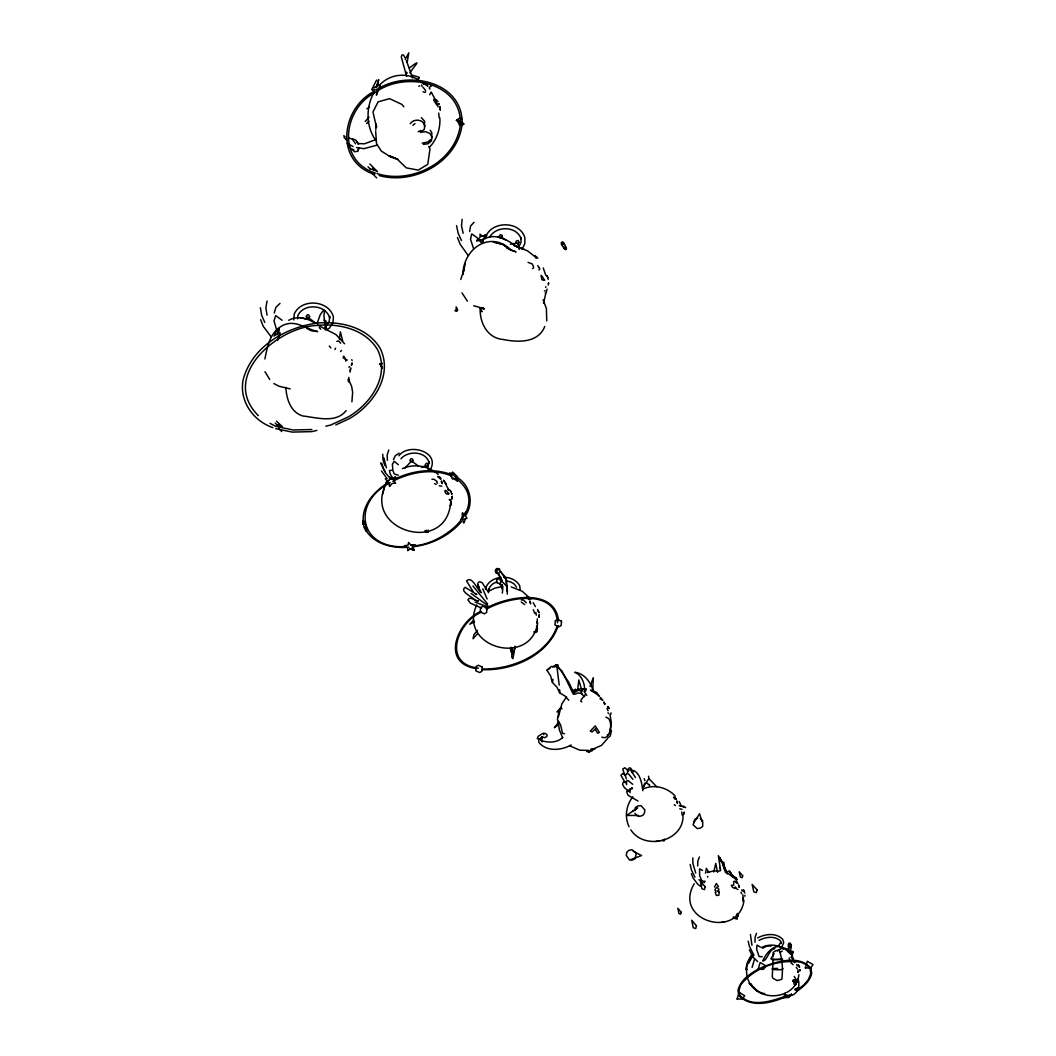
<?xml version="1.0" encoding="UTF-8"?>
<svg xmlns="http://www.w3.org/2000/svg" width="1056" height="1056" viewBox="0 0 1056 1056"><rect width="100%" height="100%" fill="white"/><g stroke="black" fill="none" stroke-linecap="round" stroke-linejoin="round"><path stroke-width="1.5" d="M682.955 814.374C684.961 841.249 644.582 851.255 630.841 829.858M755.066 942.176L755.08 937.385L756.466 933.332M773.058 960.194L772.279 976.457L772.939 978.318L777.348 980.575L781.849 979.255C782.879 969.976 782.654 959.099 779.209 950.268L776.081 950.545L773.203 952.367L773.005 956.63M507.355 594.158L506.867 586.186L501.204 580.84M546.744 320.905L546.401 308.484L543.088 299.891M537.016 621.984L537.068 623.278L537.332 618.842M697.686 865.933L697.818 861.062L699.428 856.984M486.367 235.013L481.589 236.386L486.367 235.013L482.315 236.161L479.965 234.142L480.176 237.191L476.533 240.596M476.89 241.085L481.655 239.712L480.929 239.936L483.278 241.969L483.067 238.907L486.71 235.501M735.702 888.307L735.728 887.396M426.36 530.191L426.268 532.435L425.014 530.521M450.872 499.58C449.236 557.951 357.179 530.138 388.106 480.335M556.802 667.379L556.736 665.848L555.324 665.98M543.734 734.686C542.256 731.28 549.661 734.765 546.308 736.837L544.513 737.708L542.058 736.705M557.41 622.763C555.799 587.572 506.801 597.524 486.46 609.167M558.571 620.888C554.928 586.951 506.141 596.746 486.103 608.282M348.876 377.414L348.599 381.916L348.124 379.249M799.933 969.672L799.709 971.098L799.722 969.698M375.778 130.046L376.187 124.146L376.517 127.274L372.953 111.962L378.114 101.851L389.532 98.657L401.795 104.346L403.867 106.788M547.074 289.12L546.19 292.802L545.147 293.053M351.912 401.848L352.638 392.185L351.661 386.496L348.52 379.355M293.766 319.928L294.241 313.975C301.409 298.016 328.931 300.01 333.445 316.998L332.864 322.912L329.38 328.139L327.043 329.63M297.62 318.833L297.871 315.612C303.679 302.834 326.053 304.379 329.71 318.054L329.71 316.483L329.261 321.288L326.436 325.538M452.245 472.494L452.074 474.527L453.697 474.329L449.896 472.943M501.706 587.915L501.996 584.443M558.439 716.707L561.845 703.982L566.504 696.749M713.777 871.992L715.744 863.346L717.578 872.348M733.471 916.727L733.352 917.994L737.286 919.142L736.388 914.945M501.956 588.878L502.286 585.169M548.566 283.8L548.645 282.81M512.305 647.856L511.711 657.096L512.939 658.654L515.064 646.496M592.706 691.376L593.3 677.622L590.053 686.453M462.145 219.265L461.498 225.865L463.148 233.284M593.01 748.625L592.535 750.512L589.01 751.951L586.753 751.555M591.254 748.73L591.056 750.196L589.01 751.951M510.88 647.222C510.457 648.674 510.286 654.311 512.794 652.04M424.433 126.456L424.644 121.295L421.397 117.652M554.492 666.692L555.905 664.976L557.449 665.689L568.616 682.018L573.91 693.053M707.639 877.114L707.731 876.308M431.614 137.914L431.825 132.779L430.214 130.205M634.96 810.586L635.329 807.616L637.943 805.913L641.058 805.715L644.899 809.952L644.358 813.344L642.84 815.351L639.659 816.407L637.204 815.72L634.788 813.305M366.762 531.062L366.102 526.165L363.554 520.766M565.844 249.256L565.501 246.272M562.003 242.431L562.346 245.401M630.313 790.799L629.297 790.244L629.508 789.162L631.66 788.317M632.24 772.834L633.692 770.524C640.517 773.85 641.837 783.737 642.853 790.706M515.104 646.259L513.731 652.489M552.565 682.031L552.948 679.272M395.564 477.154L391.354 479.186L395.564 477.154L392.04 478.804L389.809 476.929L389.308 480.308L385.968 482.473M718.463 891.964L718.885 889.271L716.773 887.172L714.872 889.693L715.981 892.228M456.68 310.9L456.509 307.85L456.271 308.999M502.352 593.089L502.854 587.822L499.316 583.466M543.51 303.204L545.675 293.924M627.488 772.398L627.924 770.009L630.59 769.982L635.501 777.572M469.63 231.515L470.593 226.024L474.038 222.262M798.877 974.714C798.191 982.238 793.439 989.102 786.654 992.455M267.076 301.039L265.848 307.732L267.062 315.11M408.566 542.903L410.995 544.896L414.81 544.817L410.758 544.949L414.81 544.817M414.256 550.084L410.23 548.79L414.256 550.084L410.56 548.922L407.893 550.189M407.128 62.502L408.791 52.84L405.214 59.506M362.881 520.978L363.066 524.33L363.568 523.195M537.715 622.961C530.64 667.682 457.222 647.394 476.744 604.916M460.931 519.552L462.264 516.714L462.29 513.031M743.992 900.425C738.368 940.368 672.355 920.608 694.214 883.766M585.618 691.178C587.492 687.575 582.041 688.802 581.566 691.205L581.183 693.462L584.47 696.656L584.8 694.993L581.117 699.904L580.84 701.408L581.816 701.804M377.045 92.03L376.372 95.159L380.147 85.549M742.909 899.263L743.134 898.26M350.183 370.88L350.671 368.623M548.42 283.18L548.209 285.12M465.274 263.591L462.924 274.349C463.056 249.652 489.02 230.314 509.837 248.926L506.88 248.213M714.463 887.04L716.285 883.489L718.476 886.631M732.547 876.85C731.636 873.998 738.58 880.704 734.989 877.958M744.955 895.25L744.836 896.227M408.659 542.441L408.025 545.16L404.382 545.754M485.232 238.484C489.68 220.783 519.684 219.991 524.885 237.758L524.792 243.725L522.02 249.295M785.215 992.666L785.176 994.435C795.01 999.464 801.517 987.386 797.927 978.952M735.53 878.922L735.438 877.734L737.128 879.226M363.04 521.558L364.043 527.472L366.089 531.26M264.884 358.974C267.432 346.381 269.98 332.112 282.533 325.552C295.178 319.031 305.923 328.97 317.658 331.584L311.348 330.766L306.94 328.535M277.424 334.752L279.074 328.363L277.543 333.947M384.371 487.542L382.615 494.261M555.324 666.257L556.868 666.151L559.205 685.159M609.668 733.735L611.292 722.581L610.012 714.41M274.27 313.025L275.854 307.402L279.985 303.415M376.385 87.754L378.708 79.622L376.834 85.813M339.412 339.134L340.375 331.835L342.698 340.916M352.084 363.634L351.41 365.336L352.084 362.696M349.417 380.015L348.718 380.015M555.1 666.428L555.522 665.016L557.977 664.831L557.489 666.679M784.938 993.432L783.724 997.656L788.938 997.471L791.366 994.184M317.196 323.136L320.192 314.846L322.819 311.15L324.667 310.345L323.915 315.374L324.76 323.677M460.759 279.497L463.861 270.085M790.363 947.377C792.634 940.381 785.651 942.77 789.307 947.998M277.82 333.683L278.876 330.62M350.117 372.134L350.671 367.805M388.806 450.014L387.156 454.819L387.42 460.39M485.364 589.354C486.816 582.146 494.221 578.186 500.966 577.315M358.855 148.262L357.799 151.272L354.42 151.774L352.387 149.252M358.763 148.328L357.944 150.757M644.741 783.169L642.84 788.383M277.504 340.494L280.17 333.102M376.886 86.566L378.352 82.658M500.082 572.299L499.554 568.907L497.138 568.432L495.99 569.369L495.739 571.679L497.442 573.276L498.92 573.223M754.538 959.099L752.083 967.428M430.967 92.268L429.726 94.776M466.382 514.246C474.58 500.729 468.785 481.958 454.054 475.939M334.963 349.536L335.491 348.176M557.212 625.97C547.457 655.156 510.84 669.715 482.764 668.963M558.268 625.786C547.549 655.816 512.371 670.89 482.249 669.689M545.596 287.43L545.912 286.691M648.569 776.226L648.846 778.589L645.348 784.08M556.578 666.56L551.298 666.508L546.942 670.322L550.651 675.946L552.235 682.295L556.987 687.218L559.535 692.828L565.198 696.155L568.735 700.234M748.757 963.125L752.994 955.35M722.634 864.692L723.835 862.132L724.548 867.86M274.019 336.217L277.424 328.97M393.466 459.584L395.34 455.651L399.115 453.169M374.365 91.753C365.732 106.63 365.653 126.68 376.042 140.672M464.046 522.826L465.458 518.549L465.01 519.103L466.976 518.258L465.63 516.107L466.25 512.252M544.764 326.476C538.045 343.358 517.836 342.434 502.96 339.451C487.212 338.144 479.398 322.331 480.19 307.877M371.778 89.549L376.543 80.098M518.747 246.985L520.991 242.444L521.057 237.6L521.189 239.158C516.991 225.68 495.858 225.469 489.548 237.362M533.267 609.774L534.785 613.483M502.326 237.442L502.273 235.488L500.399 234.643L499.158 236.333L500.306 238.128M427.284 467.676L429.224 461.696L429.29 463.267C426.571 451.136 408.118 450.146 400.924 458.819M430.346 469.656C440.431 451.717 408.712 442.424 398.904 455.783M630.445 789.835L631.145 788.594M545.134 290.756L544.421 290.915M325.908 322.925L325.974 320.958L324.06 320.192M693.726 822.967L699.574 813.714L701.963 821.674M409.966 72.956C413.794 66.172 423.799 57.024 409.424 67.94M394.944 479.173L393.466 481.51L395.894 477.523L393.928 480.85L395.617 483.226L392.159 483.41L389.677 486.512M348.929 367.277L349.444 366.485M735.28 878.407C738.263 879.146 729.155 872.876 733.828 877.325M751.436 956.459C741.325 969.395 747.437 990.924 764.676 993.643M346.17 410.599C335.808 423.68 316.866 417.556 302.676 415.958C290.4 412.064 286.559 398.891 285.82 387.38M774.088 948.71L774.88 948.354C768.834 949.41 767.276 960.854 762.749 960.986C765.64 954.532 770.629 947.443 778.206 946.282L781.625 947.034L782.324 946.031L783.724 942.599L782.734 939.352C776.266 932.54 765.244 933.794 757.64 937.926M643.144 787.182L644.609 785.11M632.887 796.818C626.155 805.028 624.32 817.146 629.086 826.756M404.699 468.362L411.497 460.984L418.031 465.762M727.175 872.124L729.406 870.817L732.178 875.424M747.265 969.342L746.354 969.91L745.787 968.999L747.331 962.61L751.819 954.386M607.411 738.738L601.524 745.364L591.162 749.905L594.805 748.955M774.127 953.766L770.999 958.492L771.593 959.376L773.348 959.218M336.838 341.392L338.659 340.903L340.639 343.213M429.62 147.14C436.907 139.352 440.55 128.489 439.837 117.889M340.52 351.529L341.458 350.434M538.93 269.98L539.92 268.871M365.218 121.44L369.032 117.203M465.656 512.16L463.135 515.354L464.468 514.642L462.884 513.124M308.537 318.239L309.725 316.589L308.59 314.86L307.296 314.807L306.108 316.457L307.256 318.199M558.677 710.134L556.974 711.942L559.126 711.031M461.406 521.69C449.077 536.158 430.69 544.883 411.959 546.916M379.038 85.747C388.7 74.21 406.916 71.729 419.192 80.48M518.008 244.002L519.248 242.312L518.113 240.517L516.094 241.204L516.146 243.157M477.431 630.419L473.972 634.59L473.035 638.722L477.312 633.996M425.594 91.78L424.934 92.44L423.047 91.753M430.492 139.564L428.076 141.953L422.162 143.154M414.718 545.279L412.526 547.391L414.348 549.622M796.158 980.734L794.099 980.324L792.99 981.011L793.874 981.433M412.117 461.921L413.239 460.39L412.183 458.792L410.995 458.753L409.86 460.297L410.929 461.894M427.429 466.435L428.551 464.904L427.508 463.307L426.32 463.28L425.198 464.812L426.241 466.409M541.358 738.144L542.164 736.956M366.564 123.526L368.98 121.282M595.676 728.653L592.152 731.94L590.291 731.135L595.241 725.881L599.399 732.521L597.564 733.168L595.426 729.59M609.985 729.854L611.45 730.567L610.262 736.058L607.926 737.84M449.42 473.378L452.351 478.606L453.011 478.328M455.69 478.104L456.034 476.652L457.763 480.744M305.461 319.268L307.811 317.143L315.823 323.215M777.85 946.704L781.004 942.11L781.229 943.549L780.397 940.843C774.642 935.524 765.455 936.949 759.053 940.355M410.216 123.631C413.041 119.671 418.81 119.09 422.651 121.928L424.895 125.506L424.195 129.479L420.367 132.409M412.909 125.321L414.982 123.539M558.835 722.014L554.334 727.756L557.832 725.142M473.801 620.162L469.735 624.202L474.461 621.865M500.768 582.595L499.607 583.532L497.178 583.057L496.65 579.652L499.316 578.675L501.151 581.605M796.396 990.62L803.695 984.997L808.434 979.532L810.718 973.843L810.124 968.774L806.652 964.748L801.082 962.254C779.17 958.901 754.433 967.243 740.692 984.984L738.962 990.224L739.834 995.214C751.516 1008.322 772.358 1000.89 787.38 995.491M796.699 991.465C803.062 986.951 809.767 981.605 811.681 973.632L811.074 968.418C798.996 954.109 776.648 961.66 761.851 967.283M539.431 267.432L538.798 267.907L537.847 265.544M796.132 982.885L798.389 981.103L797.887 980.483M418.176 78.791L419.43 77.84M374.867 91.001C341.154 107.606 333.96 161.528 374.603 174.464M375.764 92.189C343.081 108.28 336.072 160.591 375.487 173.158M543.074 733.194L538.124 736.388L537.28 738.672L539.695 738.962M795.076 990.132L797.782 987.954L794.917 989.116M735.214 878.09L737.18 879.74M637.718 807.866L626.564 815.443L638.55 815.483M536.065 631.224L537.557 628.214L536.474 626.089M777.295 950.928L781.598 948.512L784.727 948.156C788.581 948.908 791.116 952.393 792.62 955.786M456.377 120.358L459.439 121.598L456.377 120.358L459.743 118.021M562.769 737.51C557.053 742.777 548.42 743.028 541.424 740.546L540.738 739.358L542.296 741.866L541.358 740.414L542.309 738.276L541.226 737.458L538.732 740.203L538.85 742.315C546.414 751.964 561.383 750.552 571.138 744.982M480.797 611.398C457.499 621.548 439.798 663.234 476.428 668.593M481.153 612.282C457.908 621.944 441.236 663.854 478.487 668.144M564.472 733.735L562.531 733.313L560.551 724.812L557.383 719.638L559.495 708.932L560.947 707.586L561.95 708.906M366.92 108.781L369.389 107.158M388.621 482.486C374.088 490.934 360.36 506.537 363.647 524.41M390.232 482.632C350.579 502.722 359.462 549.767 405.662 546.559M636.662 808.553L632.491 811.259M429.554 87.239L431.191 86.143L430.716 85.602M275.312 335.108L279.695 332.548M373.6 87.912L379.553 84.691M532.554 268.567L533.57 267.96M547.18 669.913L549.846 668.316M572.563 690.822L575.56 689.198L576.55 690.386M488.981 591.056L494.947 588.073L503.052 586.384M760.531 967.996C751.172 972.853 740.48 979.374 737.986 990.449L738.883 995.57C752.611 1009.826 776.173 1001.576 791.551 994.25M701.857 885.232L700.22 886.116L697.712 884.189L693.106 878.024L691.35 873.629M496.584 581.856L492.584 583.981L489.852 586.872L488.69 590.159L488.598 588.588L488.968 590.792M483.041 239.778C494.432 232.096 507.646 239.91 517.15 246.866L513.665 245.282L527.512 250.853L536.105 257.532M762.67 948.262L767.039 945.965L771.012 946.097M780.278 952.169L782.285 951.113M735.979 878.777L735.464 877.945M376.385 139.405L364.439 143.814L357.958 143.51M573.065 691.297L580.14 688.802L586.212 688.882M376.108 90.09C406.058 69.379 463.188 80.731 462.145 123.737C458.212 161.581 414.216 185.381 379.157 175.56M376.979 91.304C406.019 71.227 461.406 82.223 460.429 123.922C456.469 161.806 411.602 184.826 376.952 173.514M394.086 479.464C411.998 470.474 433.937 467.399 452.839 475.213M392.964 481.114C411.523 471.781 432.894 468.125 451.942 476.071M335.848 424.908L349.602 418.506C373.085 404.91 393.571 375.434 380.081 348.203C367.039 326.938 340.256 320.892 316.892 323.136C285.014 327.545 251.803 346.936 243.144 379.724C238.96 400.792 253.123 420.935 272.844 427.614M761.363 947.562C771.54 942.454 782.958 945.793 790.522 953.779M418.176 131.67L420.869 130.508M697.712 818.096L694.703 819.377L693.132 824.815L697.29 828.617L700.418 828.115L702.715 826.32L702.689 820.776L700.339 818.479M418.717 86.262L419.72 85.84M381.929 363.066L380.041 363.858L382.232 363.713M372.385 90.394L374.972 89.324M535.392 256.898L537.86 258.086M552.631 666.93L555.522 665.742M377.111 145.108L364.016 148.672L356.519 147.536M288.71 320.272C297.079 315.546 307.732 318.014 315.124 323.4M402.362 468.626C412.79 463.914 425.489 465.366 434.848 471.821M575.032 694.109L578.068 692.934L582.001 693.634M735.953 881.126L735.425 881.945L737.748 883.582L736.837 881.496M421.318 467.161L427.139 465.59L428.353 469.986M449.948 505.666L450.872 505.349L451.334 501.904M643.408 788.819C654.179 784.014 667.366 787.459 675.206 796.052M783.75 993.722C772.332 998.435 756.901 995.082 750.908 983.611M707.335 872.467L714.173 870.817L719.809 871.015M631.092 859.505L641.573 855.532L633.31 851.347M364.769 526.984L365.442 526.786M736.771 916.674L738.421 916.212L737.167 913.4M789.36 952.142C794.666 942.968 786.614 940.526 788.911 952.037M510.325 244.24L517.73 242.972L519.235 249.44M316.945 430.399L311.731 431.614L292.182 432.102L275.708 428.644M325.855 426.188L330.673 425.053L348.216 416.948C370.762 403.894 390.43 375.566 377.441 349.43C364.888 329.05 339.2 323.268 316.787 325.433C276.606 327.347 219.635 376.979 258.324 415.602M607.266 735.082L608.282 734.884M721.684 922.244L725.01 921.598M391.618 470.184L389.426 470.606L390.324 474.236L393.426 479.107M460.442 124.964L463.505 124.397L460.429 124.331L457.961 122.364M431.93 479.305L433.95 479.266L436.788 481.259M441.817 486.169L439.296 485.747M536.263 257.954L536.065 257.268L536.118 257.954M421.318 132.211L425.568 131.657L429.858 133.452L432.076 136.99L431.376 140.923L428.05 143.748L423.337 144.395M521.374 599.94L523.618 600.151L526.297 602.804M452.536 478.764L454.397 478.526L453.605 478.355L457.288 481.18M528.079 262.403L532.171 263.881L533.636 267.01M458.146 120.16L456.944 120.278L458.647 120.754L459.241 125.096M413.134 545.794C442.398 545.173 491.977 506.55 456.68 478.922M408.962 547.219C393.532 548.579 375.606 544.804 366.458 531.208M434.425 98.683L433.646 99.937L436.894 105.098M655.855 841.408L659.578 841.091M588.997 750.42L579.784 750.182L570.029 745.945M797.24 968.801L796.264 967.441M777.652 968.392C761.6 968.788 785.506 971.335 782.734 968.26M705.144 881.219L702.082 881.338L699.64 875.596L699.574 868.85L702.557 870.487M498.194 568.735L496.716 568.788L495.198 570.689L496.082 573.078L498.485 573.54M311.824 429.528L293.053 429.99L275.788 426.36L270.046 423.364M629.297 790.244L627.066 790.957L626.723 791.987L628.096 795.313L637.996 801.016M679.166 805.649L683.707 806.282L685.661 807.616M353.06 146.546L349.087 144.382M503.791 577.342C509.956 577.144 516.529 580.074 519.618 585.592L520.225 589.657M527.353 596.917L526.231 597.511L527.01 598.435M680.368 806.071L681.635 806.084M447.797 489.628L449.315 489.654M762.194 956.723L759.106 956.551L756.664 949.384L756.98 945.107L760.228 946.968M386.298 482.843L389.176 482.935L389.347 486.143M345.655 361.06L347.134 359.964C344.692 359.977 343.174 352.612 343.358 358.288M276.659 425.08L281.332 426.083M734.897 881.206L733.669 881.549L733.775 883.872M290.189 388.885L278.982 386.232L273.887 383.552M352.612 138.838L355.806 140.065L358.195 143.761M528.277 599.267L529.28 599.438M373.6 170.135L376.266 170.636L370.036 168.841M425.172 83.714L424.235 83.939M581.975 691.073L578.213 690.32L573.87 692.842L573.857 694.333M476.56 600.653L478.342 601.009C475.543 601.26 469.696 595.584 467.94 599.821L470.395 603.161L481.562 608.071M605.946 717.037L608.903 718.793C611.912 724.284 611.147 731.689 607.16 736.507L604.903 737.748L601.814 737.18M591.202 690.4L596.64 692.327L599.346 696.392M682.044 809.358L679.747 808.79M300.194 317.618L306.187 319.031M506.273 580.787L510.8 581.988L514.351 584.179L516.516 587.11M348.797 137.927L352.348 139.194L355.529 143.774M511.223 586.898L522.179 591.241L530.97 599.122M737.035 889.192L737.959 889.456M411.365 74.989L419.021 77.18M353.852 149.807L351.516 149.371L348.665 145.913M475.134 602.118L488.189 607.16M398.336 475.24L394.297 473.986L392.938 470.738L392.37 464.297L394.178 461.287L398.376 464.732M503.567 238.735L497.983 236.874M734.95 888.571L732.521 887.291L731.28 885.258L733.828 885.113M481.404 307.679L484.48 308.735L473.695 305.752M518.536 247.262L523.868 249.11M563.284 243.857L564.392 244.253L561.99 242.22M564.564 247.817L563.455 247.434L565.858 249.44M779.592 947.351L783.394 948.803M440.576 479.094L437.725 476.454L439.824 477.008L441.131 478.843M319.321 327.558L320.734 329.248M735.451 878.354L734.646 877.193L735.134 878.222M455.664 310.24L457.09 310.86M434.531 483.622L436.207 484.361M475.292 593.789L476.876 594.515L465.194 587.334C458.911 591.466 473.207 597.168 474.857 600.112M481.193 307.771L483.846 309.012L481.866 307.6M404.29 546.216L407.722 547.826L407.814 550.664M625.706 782.166L623.225 782.285L622.499 784.291L624.426 787.631L629.02 791.485M698.966 879.727L704.669 882.592M498.828 569.936L496.993 569.765L496.967 571.877M590.436 690.017L599.65 696.128M533.663 631.99L536.012 632.438L537.161 631.528L536.633 628.201M379.592 364.122L381.19 365.02L381.77 367.778M757.654 991.254L761.944 993.67M524.674 604.573L521.202 601.96M793.109 964.696L791.01 962.834M727.756 873.246L736.613 879.767M425.357 84.744L427.984 86.117L426.677 84.612M427.046 531.63L428.287 532.396L428.234 530.112M562.69 242.048L563.851 242.774L566.531 249.058M500.966 237.019L505.982 240.148M565.171 249.638L561.33 244.055L561.304 242.616M542.401 280.051L544.698 280.236L542.665 277.306M471.174 593.485L487.898 605.722M317.566 325.01L336.006 334.62L344.573 343.754M454.912 310.53L456.02 311.282M436.128 99.62L437.976 101.614M734.039 877.061L732.772 876.586M717.064 890.538L719.281 892.175L718.832 895.211L716.351 895.475L715.255 892.584M682.876 806.731L683.575 807.259M674.322 804.685L675.47 805.556M343.926 137.188L346.606 140.026M757.693 961.62L753.139 957.264L749.377 949.898M282.163 320.285L275.669 315.625L273.979 320.971L277.108 331.465M452.72 472.058L457.578 476.876M480.374 591.769L481.523 592.667C477.47 590.806 472.151 574.952 466.554 580.958L473.088 591.584M461.551 121.981L464.033 123.948M438.491 103.963L439.151 104.491L438.979 103.501M435.917 472.534L438.28 474.448M557.66 667.445L562.016 670.996L573.131 693.937M343.794 135.643L345.074 136.699M787.657 951.337L791.842 955.046M537.121 257.36L535.154 255.908L536.527 257.954M276.487 421.225L282.374 426.716M363.713 521.36L365.297 523.657M781.625 947.034L783.512 948.724M646.549 782.773L648.886 784.885M625.152 774.774L622.67 773.454L620.941 775.276L625.218 782.786M369.838 163.984L377.573 171.798M423.733 83.912L421.344 81.734L423.535 83.741M441.619 480.982L442.213 483.516L441.131 481.47M500.174 571.454L504.438 576.167L506.114 579.691M390.984 479.2L385.427 472.784L380.53 462.95M656.687 786.694L648.846 778.589M632.702 784.291L627.964 780.463L626.498 781.018L626.591 784.7M423.126 87.318L425.581 90.499M275.207 423.139L278.111 426.056M278.599 428.393L281.741 431.561M368.003 166.742L370.141 168.96M371.118 172.154L376.662 177.91M500.702 571.573L506.299 579.823L506.946 588.205M387.116 478.645L381.454 470.976M794.297 976.457L796.462 980.404L796.264 984.258L795.432 984.918L794.086 984.179L793.254 980.654M380.754 365.93L382.536 367.95M324.641 328.112L325.472 329.063M467.372 301.158L461.987 292.868M608.56 713.618L607.979 712.747M472.85 585.908L487.608 603.992M270.996 336.613L263.221 326.278L260.634 319.664M269.716 379.434L264.977 371.738M429.145 88.057L430.003 89.074M385.295 478.79L387.75 481.721M329.274 345.998L330.845 347.939M497.97 573.751L501.97 580.589M741.642 893.706L740.969 892.412M467.834 255.064L460.192 244.319L457.499 237.56M627.607 770.286L624.914 767.765L622.75 769.006L624.73 775.144M481.892 243.289L476.942 237.6L471.755 233.891L470.514 239.171L473.484 248.477M443.916 480.757L449.024 490.367M632.874 779.368L628.927 774.312L626.723 773.494L625.376 775.804L626.34 778.906M357.218 142.375L356.572 141.504L358.512 144.355M443.507 480.203L446.2 483.859M584.047 691.495L586.832 695.336M498.379 573.593L502.3 581.011M609.378 708.602L607.82 706.504L608.665 708.008M735.082 887L736.019 888.32M406.454 72.072L407.207 73.154M456.1 306.794L457.75 310.477M537.544 609.47L539.035 612.823L538.138 610.79M351.727 359.713L352.163 360.413M460.931 117.889L461.762 119.209M431.336 92.268L436.564 101.957M278.744 424.486L279.668 426.03M562.624 737.748L559.403 729.973L558.136 721.538M753.997 955.337L749.43 946.427L748.163 941.134M694.967 877.18L691.469 870.052L690.188 864.547M436.643 481.76L437.514 483.278M488.611 592.667L482.183 582.767L479.794 581.711C475.319 582.292 479.728 588.1 479.714 590.476M727.307 873.378L719.704 857.762L720.641 860.389M533.214 602.672L535.405 606.606M383.288 468.323L385.136 471.689M633.191 771.566L630.564 768.055L629.336 767.897L627.541 769.732L627.924 771.751M450.938 492.004L450.041 490.222L450.886 491.74M541.82 279.391L541.068 275.405L542.507 276.632M372.847 168.26L374.022 170.504M732.138 875.675L730.066 871.886L732.349 876.744M723.835 865.22L722.502 862.554M629.521 791.353L630.142 792.594M405.029 57.697L403.511 54.952L401.927 55.018L401.293 56.905L406.626 76.388M543.246 268.052L545.846 275.405M721.169 860.812L719.704 857.762L721.816 862.409M428.71 146.401L429.99 149.068L427.746 164.327L418.334 170.095L406.296 167.878L397.082 159.007L389.017 155.72L397.927 159.298L390.799 157.106L381.335 151.087L376.53 143.735L375.685 131.525M347.305 143.418L347.926 144.738M798.983 966.332C800.923 970.055 797.465 962.755 798.534 965.276M649.15 784.318L649.73 785.545M482.737 588.852L487.133 599.003M743.226 898.049L742.87 894.775M461.472 240.517L458.146 233.191L456.522 225.614M679.206 801.491L680.764 804.936M406.402 60.614L412.579 77.946M264.779 322.436L261.65 315.256L260.37 307.732M346.183 138.376L347.107 140.514M632.042 787.631L632.518 788.726M480.282 308.022L481.906 311.824L480.81 308.352M744.203 891.739L743.398 889.852L744.85 892.967M451.612 493.403L451.968 494.261L451.48 493.152M462.858 519.407L462.488 518.496L463.465 522.733M742.83 901.204L743.49 897.679M607.055 708.325L608.045 710.794M610.83 714.292L611.002 712.853M547.892 277.53L547.021 275.708L548.262 279.365M727.465 873.998L721.763 861.049L718.304 855.69L720.641 870.58M723.888 867.108L725.234 870.553M722.845 864.983L725.591 872.626M386.417 467.914L384.001 458.014M695.732 873.101L692.881 863.399L692.828 857.894M421.621 84.995L422.149 86.5M644.2 778.668L644.912 780.714M708.893 872.573L706.372 868.375L705.5 873.193M593.168 691.165C590.951 682.334 584.417 673.372 574.794 672.289C581.156 674.784 585.011 682.968 584.575 690.479M384.886 465.59L383.024 459.941L382.708 454.238M796.739 964.537L797.201 965.963M577.619 690.017L578.794 679.958L581.473 689.264M436.946 103.198L438.108 106.933M662.627 840.061L662.891 840.932L664.462 840.655L664.422 839.111M741.814 889.878L742.21 891.185M480.176 591.994L478.117 585.05L479.305 589.406M449.302 499.303L449.605 500.346M381.797 463.109L382.906 467.016M797.94 971.784L798.151 972.51L797.953 969.91M751.951 945.252L750.433 934.52M719.941 867.385L720.364 869.273M325.71 324.496L326.568 328.878M789.241 957.924L789.492 959.429M535.92 612.559L536.29 615.16M324.931 324.944L325.631 330.013M438.728 113.071L439.164 117.863M682.136 815.008L681.74 811.985M506.286 581.275L506.669 586.938M506.867 586.186L507.395 591.334L507.025 587.717M559.627 689.647L559.918 692.644M512.239 649.348L512.648 654.047M439.956 106.854L440.207 109.956L439.956 106.854M561.488 621.232L561.198 625.495L558.901 626.815L554.981 624.994L555.271 620.73L557.568 619.41L561.488 621.232M452.245 496.412L451.942 498.841L452.245 496.412M482.183 667.049L481.919 671.273L479.648 672.58L475.754 670.771L476.005 666.547L478.289 665.24L482.183 667.049M486.948 608.084L486.671 612.467L484.321 613.84L480.295 611.952L480.559 607.57L482.909 606.21L486.948 608.084M792.766 980.562L793.98 982.054L796.264 981.341L796.594 980.232L794.006 979.717L792.766 980.562M684.182 812.288L683.958 813.912L684.182 812.288M539.299 614.803L539.035 617.1L539.299 614.803M448.8 493.733C444.655 496.36 442.741 485.1 448.8 493.733M604.811 703.798L604.732 704.484L603.808 702.002L604.811 703.798M636.293 853.09L635.224 858.594L632.438 860.059L629.548 859.993L626.274 855.558L626.789 852.324L628.663 850.463L631.818 849.684L636.293 853.09M805.332 967.903L810.586 968.022L813.08 964.63L807.312 961.237L805.332 967.903M758.129 969.236L763.488 969.355L765.917 965.923L760.188 962.491L758.129 969.236M737.101 999.016L742.394 999.095L744.744 995.768L739.147 992.35L737.101 999.016M681.199 912.226L680.684 914.192L678.929 913.585L677.833 908.266L681.199 912.226M696.458 925.808L695.732 928.58L693.251 927.709L691.693 920.212L696.458 925.808M705.21 886.789L704.471 889.614L701.91 888.743L700.3 881.14L705.21 886.789M742.685 875.714L742.183 877.681L740.388 877.087L739.213 871.807L742.685 875.714M757.046 889.918L756.347 892.676L753.812 891.832L752.136 884.387L757.046 889.918M733.286 876.401L733.946 877.114L733.286 876.401M782.496 959.363L772.398 959.561L782.496 959.363M794.059 960.564L794.561 962.531L794.059 960.564M793.28 952.05L792.554 953.885L790.456 952.921L791.657 950.941L793.28 952.05M738.606 885.113L739.134 887.172L738.606 885.113M366.247 526.706L365.706 527.723L366.247 526.706M676.909 801.161L677.45 803.312L676.909 801.161M793.465 958.663L792.502 958.927L790.97 956.934L792.317 957.04L793.465 958.663M530.006 601.26L530.587 603.662L530.006 601.26M676.342 799.154L675.154 799.3L673.543 797.214L675.127 797.452L676.342 799.154M600.574 697.778L600.098 698.742L602.857 700.234L600.574 697.778M502.603 244.187L493.218 241.93L503.105 244.596L510.154 249.889L515.988 251.869L510.523 249.665L502.603 244.187M345.972 359.779L345.259 359.251L345.972 359.779M757.456 990.977L749.351 983.453L757.456 990.977"/></g></svg>
